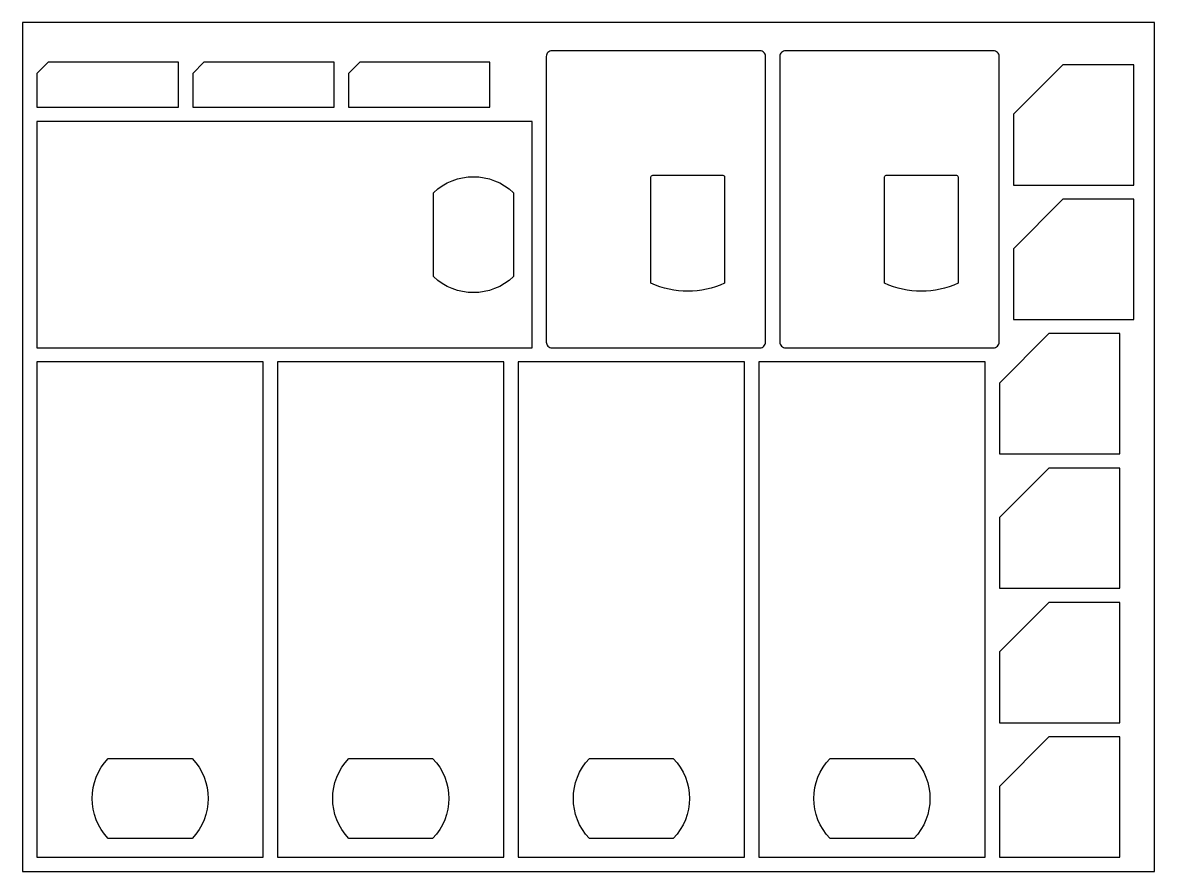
# Model space of a CAD drawing. Header units: metres. Extents: x 0 to 800, y 0 to 600.
import ezdxf

# ---------------------------------------------------------------- set-up
doc = ezdxf.new("R2010")
doc.units = ezdxf.units.M

msp = doc.modelspace()

# ---------------------------------------------------------------- linework, layer by layer
for points in [[(0, 0), (800, 0), (800, 600), (0, 600)], [(110.11, 540.14), (110.11, 572.14), (18.11, 572.14), (10.11, 564.14), (10.11, 540.14)], [(220.2, 540.14), (220.2, 572.14), (128.2, 572.14), (120.2, 564.14), (120.2, 540.14)], [(330.29, 540.14), (330.29, 572.14), (238.29, 572.14), (230.29, 564.14), (230.29, 540.14)], [(785.38, 485.18), (785.38, 570.18), (735.38, 570.18), (700.38, 535.18), (700.38, 485.18)], [(360.11, 370.11), (360.11, 530.11), (10.11, 530.11), (10.11, 370.11)], [(785.38, 390.17), (785.38, 475.17), (735.38, 475.17), (700.38, 440.17), (700.38, 390.17)], [(775.48, 295.15), (775.48, 380.15), (725.48, 380.15), (690.48, 345.15), (690.48, 295.15)], [(10.11, 10.11), (170.11, 10.11), (170.11, 360.11), (10.11, 360.11)], [(180.2, 10.11), (340.2, 10.11), (340.2, 360.11), (180.2, 360.11)], [(350.29, 10.11), (510.29, 10.11), (510.29, 360.11), (350.29, 360.11)], [(520.38, 10.11), (680.38, 10.11), (680.38, 360.11), (520.38, 360.11)], [(775.48, 200.14), (775.48, 285.14), (725.48, 285.14), (690.48, 250.14), (690.48, 200.14)], [(775.48, 105.12), (775.48, 190.12), (725.48, 190.12), (690.48, 155.12), (690.48, 105.12)], [(775.48, 10.11), (775.48, 95.11), (725.48, 95.11), (690.48, 60.11), (690.48, 10.11)]]:
    msp.add_lwpolyline(points, close=True)
for points in [[(370.17, 576.11), (370.17, 374.11, 0.414214), (374.17, 370.11), (521.17, 370.11, 0.414214), (525.17, 374.11), (525.17, 576.11, 0.414214), (521.17, 580.11), (374.17, 580.11, 0.414214)], [(535.28, 576.11), (535.28, 374.11, 0.414214), (539.28, 370.11), (686.28, 370.11, 0.414214), (690.28, 374.11), (690.28, 576.11, 0.414214), (686.28, 580.11), (539.28, 580.11, 0.414214)], [(346.97, 479.75), (346.97, 420.46, -0.400955), (290.33, 420.46), (290.33, 479.75, -0.400955)], [(496.17, 415.72, -0.215974), (444.17, 415.72), (444.17, 490.91, -0.414214), (445.37, 492.11), (494.97, 492.11, -0.414214), (496.17, 490.91)], [(661.28, 415.72, -0.215974), (609.28, 415.72), (609.28, 490.91, -0.414214), (610.48, 492.11), (660.08, 492.11, -0.414214), (661.28, 490.91)], [(119.75, 23.24), (60.46, 23.24, -0.400955), (60.46, 79.89), (119.75, 79.89, -0.400955)], [(289.84, 23.24), (230.56, 23.24, -0.400955), (230.56, 79.89), (289.84, 79.89, -0.400955)], [(459.94, 23.24), (400.65, 23.24, -0.400955), (400.65, 79.89), (459.94, 79.89, -0.400955)], [(630.03, 23.24), (570.74, 23.24, -0.400955), (570.74, 79.89), (630.03, 79.89, -0.400955)]]:
    msp.add_lwpolyline(points, format="xyb", close=True)

doc.saveas('drawing.dxf')
